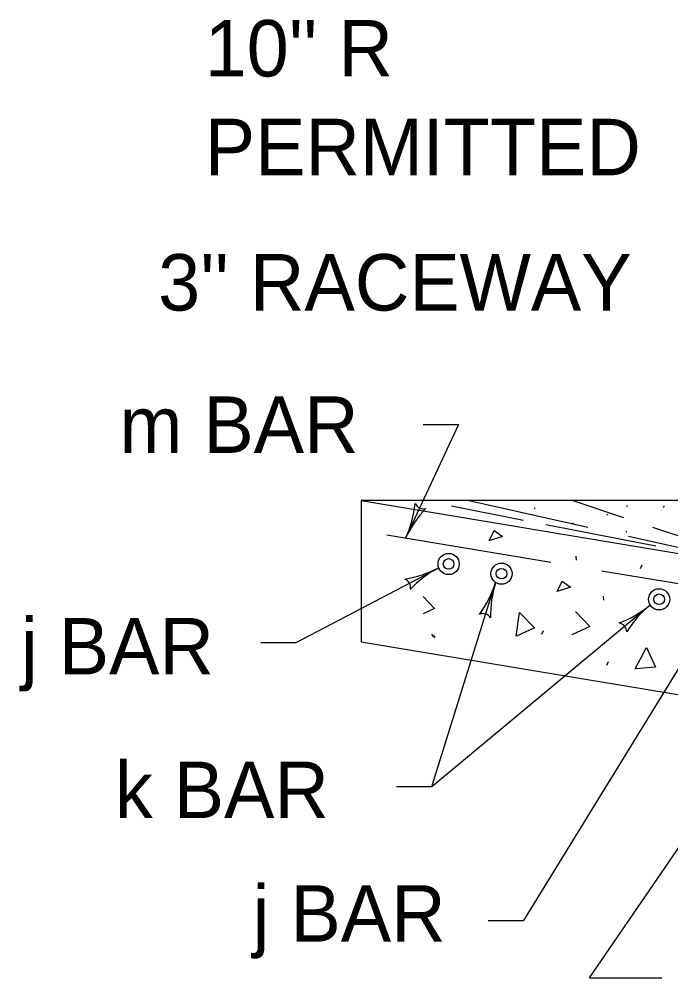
# Model space of a CAD drawing. Extents: x 1007 to 1035.5, y 1000.5 to 1021.5.
# Drawn here: x 1025.412 to 1027.721, y 1007.587 to 1010.984 of the extents above; entities that cross this region are included whole.
import ezdxf

# ---------------------------------------------------------------- set-up
doc = ezdxf.new("R2010")
doc.units = 0
doc.layers.add('1', color=7, linetype='Continuous')
doc.layers.add('2', color=7, linetype='Continuous')

msp = doc.modelspace()

# ---------------------------------------------------------------- linework, layer by layer
at = {"layer": '1'}
for p, q in [((1026.9686, 1009.5479), (1026.7812, 1009.1451)), ((1026.8436, 1009.5479), (1026.9686, 1009.5479)), ((1028.1241, 1009.2779), (1026.6241, 1009.2779)), ((1026.6241, 1009.2779), (1028.1917, 1009.0166)), ((1026.6241, 1009.2779), (1026.6241, 1008.7779)), ((1027.4272, 1009.1829), (1027.0004, 1009.2779)), ((1027.3741, 1009.2779), (1027.5532, 1009.2182)), ((1026.6241, 1009.251), (1026.626, 1009.2482)), ((1026.9437, 1009.2587), (1027.1989, 1009.2088)), ((1027.2382, 1009.248), (1027.2401, 1009.2537)), ((1027.5689, 1009.2584), (1027.5629, 1009.2571)), ((1027.6959, 1009.2534), (1027.6979, 1009.2592)), ((1027.4975, 1009.2266), (1027.4946, 1009.2296)), ((1027.278, 1009.1933), (1027.668, 1009.1171)), ((1027.374, 1009.1946), (1027.376, 1009.2005)), ((1027.6556, 1009.1841), (1027.8809, 1009.109)), ((1026.7149, 1009.1561), (1027.2962, 1009.0592)), ((1027.5646, 1009.1656), (1027.5617, 1009.1685)), ((1027.8172, 1009.0961), (1027.5712, 1009.1509)), ((1027.3844, 1009.0806), (1027.3859, 1009.0672)), ((1026.3936, 1008.7748), (1026.8985, 1009.0397)), ((1027.6132, 1009.0366), (1027.6191, 1009.0499)), ((1027.4753, 1009.0294), (1028.2149, 1008.9061)), ((1026.8742, 1008.2651), (1027.1, 1008.9879)), ((1027.481, 1008.9387), (1027.4825, 1008.9254)), ((1026.8742, 1008.2651), (1027.6476, 1008.9082)), ((1027.8594, 1008.8647), (1027.199, 1007.7898)), ((1026.8731, 1008.8042), (1026.879, 1008.7953)), ((1026.879, 1008.8009), (1026.885, 1008.792)), ((1027.2639, 1008.8042), (1027.2698, 1008.8176)), ((1026.2686, 1008.7748), (1026.3936, 1008.7748)), ((1026.6241, 1008.7779), (1027.796, 1008.5826)), ((1027.4947, 1008.6945), (1027.5007, 1008.7078)), ((1027.4325, 1007.5868), (1027.9476, 1008.3384)), ((1026.7492, 1008.2651), (1026.8742, 1008.2651)), ((1027.074, 1007.7898), (1027.199, 1007.7898)), ((1027.4325, 1007.5868), (1027.6897, 1007.5868))]:
    msp.add_line(p, q, dxfattribs=at)
for points in [[(1027.0775, 1009.1351), (1027.0953, 1009.1721), (1027.1249, 1009.15), (1027.0775, 1009.1351)], [(1027.318, 1008.9557), (1027.3358, 1008.9927), (1027.3654, 1008.9705), (1027.318, 1008.9557)], [(1026.8429, 1008.9376), (1026.8838, 1008.8954), (1026.8429, 1008.8764)], [(1027.173, 1008.7971), (1027.1848, 1008.8817), (1027.2378, 1008.827), (1027.1745, 1008.7976)], [(1027.383, 1008.8844), (1027.4341, 1008.8316), (1027.3708, 1008.8021)], [(1027.5952, 1008.6813), (1027.6352, 1008.7567), (1027.6663, 1008.6872), (1027.5967, 1008.6813)]]:
    msp.add_lwpolyline(points, dxfattribs=at)
for centre, radius in [((1026.9335, 1009.0532), 0.0375), ((1026.9335, 1009.0532), 0.0188), ((1027.1211, 1009.0189), 0.0375), ((1027.1211, 1009.0189), 0.0188), ((1027.6795, 1008.928), 0.0375), ((1027.6795, 1008.928), 0.0188)]:
    msp.add_circle(centre, radius, dxfattribs=at)
for centre, radius, start, end in [((1026.4267, 1009.31), 0.3909, 335.05, 353.7188), ((1027.1356, 1008.9802), 0.3909, 136.3971, 155.0439), ((1026.8439, 1009.2799), 0.0313, 203.8246, 285.9413), ((1026.4267, 1009.31), 0.3909, 335.0378, 335.05)]:
    msp.add_arc(centre, radius, start, end, dxfattribs=at)
at = {"layer": '2'}
for centre, radius, start, end in [((1026.7169, 1009.3859), 0.3909, 279.029, 297.6757), ((1027.0802, 1008.6935), 0.3909, 117.6818, 136.3506), ((1027.0802, 1008.6935), 0.3909, 117.6696, 117.6818), ((1026.7669, 1008.9707), 0.0313, 346.4564, 68.5731), ((1026.7269, 1009.1045), 0.3909, 323.9941, 342.6409), ((1027.4732, 1008.8713), 0.3909, 162.647, 181.3158), ((1027.4732, 1008.8713), 0.3909, 162.6347, 162.647), ((1027.3977, 1009.2088), 0.3909, 291.0924, 309.7391), ((1027.8976, 1008.6076), 0.3909, 129.7452, 148.414), ((1027.8976, 1008.6076), 0.3909, 129.733, 129.7452), ((1027.0557, 1008.846), 0.0313, 31.4216, 113.5383), ((1027.5333, 1008.8132), 0.0313, 358.5198, 80.6365)]:
    msp.add_arc(centre, radius, start, end, dxfattribs=at)

# ---------------------------------------------------------------- texts
at = {"layer": '1'}
for s, p in [("10'' R ", (1026.0695, 1010.7806)), ('PERMITTED', (1026.0695, 1010.4306)), ("3'' RACEWAY", (1025.9045, 1009.9511)), ('m BAR', (1025.7675, 1009.4468)), ('j BAR', (1025.4184, 1008.6617)), ('k BAR', (1025.7515, 1008.1528)), ('j BAR', (1026.2395, 1007.7151))]:
    msp.add_text(s, height=0.2, dxfattribs=at).set_placement(p)

doc.saveas('drawing.dxf')
